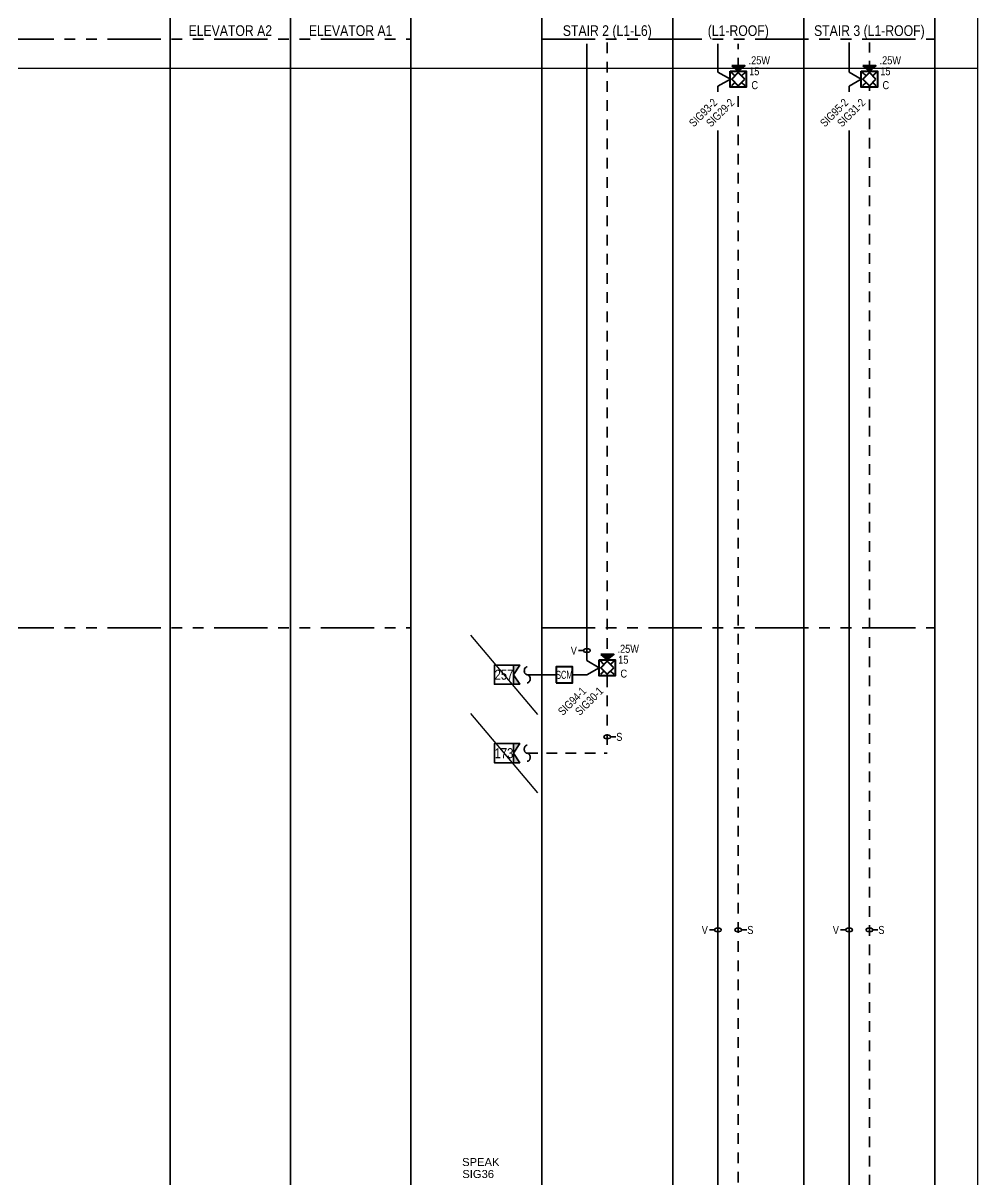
# Model space of a CAD drawing. Header units: inches. Extents: x 84 to 207, y -12 to 77.
# Drawn here: x 143.03 to 154.21, y 10.21 to 23.76 of the extents above; entities that cross this region are included whole.
import ezdxf
from ezdxf.enums import TextEntityAlignment as Align

# ---------------------------------------------------------------- set-up
doc = ezdxf.new("R2010")
doc.units = ezdxf.units.IN
doc.header["$MEASUREMENT"] = 0
doc.set_wipeout_variables(frame=1)
doc.linetypes.add('HIDDEN2', pattern=[0.1875, 0.125, -0.0625])
doc.linetypes.add('PHANTOM2', pattern=[1.25, 0.625, -0.125, 0.125, -0.125, 0.125, -0.125])
for name, color, linetype, lineweight in [('F-ALRM-DTCT', 23, 'Continuous', 40), ('F-ALRM-INDC', 83, 'Continuous', 40), ('F-ALRM-WIRE', 6, 'Continuous', 35), ('F-ALRM-WIRE-DTCT', 151, 'Continuous', 35), ('F-ALRM-WIRE-INDC', 3, 'Continuous', 35), ('F-ALRM-WIRE-PHON', 212, 'Continuous', 35), ('F-ALRM-WIRE-SPKR', 221, 'HIDDEN2', 35), ('F-ANNO-DTCT', 151, 'Continuous', 25), ('F-ANNO-DTCT-ADDR', 143, 'Continuous', 25), ('F-ANNO-DTCT-DESC', 150, 'Continuous', 25), ('F-ANNO-DTCT-NOTE', 140, 'Continuous', 25), ('F-ANNO-INDC', 3, 'Continuous', 25), ('F-ANNO-INDC-ADDR', 91, 'Continuous', 25), ('F-ANNO-INDC-CAND', 120, 'Continuous', 25), ('F-ANNO-INDC-DESC', 111, 'Continuous', 25), ('F-ANNO-INDC-NOTE', 110, 'Continuous', 25), ('F-ANNO-KEYN', 7, 'Continuous', 25), ('F-ANNO-SPKR-ADDR', 210, 'Continuous', 25), ('F-ANNO-SPKR-WATT', 220, 'Continuous', 25), ('F-ANNO-WIPE', 7, 'Continuous', 0)]:
    doc.layers.add(name, color=color, linetype=linetype, lineweight=lineweight)
doc.styles.add('Annotative', font='arial.ttf')
doc.styles.add('Body', font='', dxfattribs={"height": 0.09375})
doc.styles.add('MtXpl_Arial_Narrow', font='arial.ttf')
doc.styles.get("Standard").update_dxf_attribs({"font": 'arial.ttf'})
doc.styles.get('Body').set_extended_font_data('Arial Narrow')

# ---------------------------------------------------------------- blocks, each defined once
blk = doc.blocks.new('*U128')
at = {"layer": 'F-ANNO-INDC-ADDR', "style": 'Body', "flags": 8}
blk.add_attdef('NACTAG', text='', height=0.0938, rotation=45, dxfattribs=at).set_placement((-0.304, -0.218), align=Align.TOP_RIGHT)
at = {"layer": 'F-ANNO-INDC-DESC', "lineweight": 30, "flags": 51}
blk.add_attdef('DESCRIPTION', text='', height=0.0938, rotation=45, dxfattribs=at).set_placement((0.201, -0.218), align=Align.TOP_RIGHT)
at = {"layer": 'F-ANNO-INDC-NOTE', "lineweight": 30, "flags": 104}
blk.add_attdef('NOTES', text='', height=0.0938, dxfattribs=at).set_placement((-0.193, -0.069), align=Align.MIDDLE_RIGHT)
at = {"layer": 'F-ANNO-SPKR-ADDR', "style": 'Body', "flags": 8}
blk.add_attdef('SPEAKTAG', text='', height=0.0938, rotation=45, dxfattribs=at).set_placement((-0.103, -0.218), align=Align.TOP_RIGHT)
at = {"linetype": 'ByBlock', "ltscale": 0.5}
blk.add_wipeout([(-0.094, 0.094), (0.094, 0.094), (0.094, -0.094), (-0.094, -0.094)], dxfattribs=at).dxf.layer = 'F-ANNO-WIPE'
at = {"color": 0, "linetype": 'ByBlock', "lineweight": -2, "ltscale": 0.5}
for p, q in [((-0.039, -0.039), (-0.079, -0.079)), ((0.079, -0.079), (0.039, -0.039))]:
    blk.add_line(p, q, dxfattribs=at)
at = {"color": 0, "linetype": 'ByBlock', "lineweight": -2, "style": 'Body', "flags": 9}
blk.add_attdef('WIRE', (-0.001, 0), '', height=0.00938, dxfattribs=at)
for tag, p in [('CONNFROM_SPEAK', (0, -0.134)), ('CONNFROM_NAC', (0, -0.121)), ('ELEVATION', (0, -0.108)), ('PID', (0, -0.096)), ('WIREDROP', (0, -0.145))]:
    blk.add_attdef(tag, text='', height=0.00938, dxfattribs=at).set_placement(p, align=Align.MIDDLE_CENTER)
at = {"layer": 'F-ANNO-INDC', "style": 'Body', "flags": 8}
blk.add_attdef('CEIL', text='', height=0.0938, dxfattribs=at).set_placement((0.193, -0.069), align=Align.MIDDLE_CENTER)
at = {"layer": 'F-ANNO-INDC-NOTE', "style": 'Body'}
blk.add_attdef('NOTE', text='', height=0.0938, dxfattribs=at).set_placement((-0.193, -0.069), align=Align.MIDDLE_CENTER)
at = {"linetype": 'ByBlock'}
blk.add_wipeout([(-0.075, 0.156), (0, 0.094), (0.075, 0.156)], dxfattribs=at).dxf.layer = 'F-ANNO-WIPE'
h = blk.add_hatch(color=0)
h.dxf.hatch_style = 1
h.paths.add_polyline_path([(0.075, 0.156), (-0.075, 0.156), (0, 0.094)])
at = {"color": 0, "linetype": 'ByBlock', "lineweight": -2, "ltscale": 0.5}
for p, q in [((-0.039, 0.039), (-0.079, 0.079)), ((0.079, 0.079), (0.039, 0.039))]:
    blk.add_line(p, q, dxfattribs=at)
at = {"color": 0, "linetype": 'ByBlock', "lineweight": -2}
blk.add_lwpolyline([(-0.075, 0.156), (0, 0.094), (0.075, 0.156)], close=True, dxfattribs=at)
at = {"color": 0, "linetype": 'ByBlock', "lineweight": -2, "ltscale": 0.5}
for points in [[(-0.094, 0.094), (0.094, 0.094), (0.094, -0.094), (-0.094, -0.094)], [(0.077, 0), (0, 0.077), (-0.077, 0), (0, -0.077)]]:
    blk.add_lwpolyline(points, close=True, dxfattribs=at)
at = {"layer": 'F-ANNO-INDC', "style": 'Body', "flags": 8}
for tag, p in [('WG', (-0.193, 0.229)), ('WP', (0.193, 0.229))]:
    blk.add_attdef(tag, text='', height=0.0938, dxfattribs=at).set_placement(p, align=Align.MIDDLE_CENTER)
at = {"layer": 'F-ANNO-INDC-CAND', "style": 'Body', "flags": 8}
blk.add_attdef('CD', text='', height=0.0938, dxfattribs=at).set_placement((0.187, 0.093), align=Align.MIDDLE_CENTER)
at = {"layer": 'F-ANNO-SPKR-WATT', "linetype": 'Continuous', "style": 'Body', "flags": 8}
blk.add_attdef('WATT', text='', height=0.0938, dxfattribs=at).set_placement((0.246, 0.221), align=Align.MIDDLE_CENTER)
blk = doc.blocks.new('*U131')
at = {"layer": 'F-ANNO-INDC-ADDR', "style": 'Body', "flags": 8}
blk.add_attdef('NACTAG', text='', height=0.0938, rotation=45, dxfattribs=at).set_placement((-0.304, -0.218), align=Align.TOP_RIGHT)
at = {"layer": 'F-ANNO-INDC-DESC', "lineweight": 30, "flags": 51}
blk.add_attdef('DESCRIPTION', text='', height=0.0938, rotation=45, dxfattribs=at).set_placement((0.201, -0.218), align=Align.TOP_RIGHT)
at = {"layer": 'F-ANNO-INDC-NOTE', "lineweight": 30, "flags": 104}
blk.add_attdef('NOTES', text='', height=0.0938, dxfattribs=at).set_placement((-0.193, -0.069), align=Align.MIDDLE_RIGHT)
at = {"layer": 'F-ANNO-SPKR-ADDR', "style": 'Body', "flags": 8}
blk.add_attdef('SPEAKTAG', text='', height=0.0938, rotation=45, dxfattribs=at).set_placement((-0.103, -0.218), align=Align.TOP_RIGHT)
at = {"linetype": 'ByBlock', "ltscale": 0.5}
blk.add_wipeout([(-0.094, 0.094), (0.094, 0.094), (0.094, -0.094), (-0.094, -0.094)], dxfattribs=at).dxf.layer = 'F-ANNO-WIPE'
at = {"color": 0, "linetype": 'ByBlock', "lineweight": -2, "ltscale": 0.5}
for p, q in [((-0.039, -0.039), (-0.079, -0.079)), ((0.079, -0.079), (0.039, -0.039))]:
    blk.add_line(p, q, dxfattribs=at)
at = {"color": 0, "linetype": 'ByBlock', "lineweight": -2, "style": 'Body', "flags": 9}
blk.add_attdef('WIRE', (-0.001, 0), '', height=0.00938, dxfattribs=at)
for tag, p in [('CONNFROM_SPEAK', (0, -0.134)), ('CONNFROM_NAC', (0, -0.121)), ('ELEVATION', (0, -0.108)), ('PID', (0, -0.096)), ('WIREDROP', (0, -0.145))]:
    blk.add_attdef(tag, text='', height=0.00938, dxfattribs=at).set_placement(p, align=Align.MIDDLE_CENTER)
at = {"layer": 'F-ANNO-INDC', "style": 'Body', "flags": 8}
blk.add_attdef('CEIL', text='', height=0.0938, dxfattribs=at).set_placement((0.193, -0.069), align=Align.MIDDLE_CENTER)
at = {"layer": 'F-ANNO-INDC-NOTE', "style": 'Body'}
blk.add_attdef('NOTE', text='', height=0.0938, dxfattribs=at).set_placement((-0.193, -0.069), align=Align.MIDDLE_CENTER)
at = {"linetype": 'ByBlock'}
blk.add_wipeout([(-0.075, 0.156), (0, 0.094), (0.075, 0.156)], dxfattribs=at).dxf.layer = 'F-ANNO-WIPE'
h = blk.add_hatch(color=0)
h.dxf.hatch_style = 1
h.paths.add_polyline_path([(0.075, 0.156), (-0.075, 0.156), (0, 0.094)])
at = {"color": 0, "linetype": 'ByBlock', "lineweight": -2, "ltscale": 0.5}
for p, q in [((-0.039, 0.039), (-0.079, 0.079)), ((0.079, 0.079), (0.039, 0.039))]:
    blk.add_line(p, q, dxfattribs=at)
at = {"color": 0, "linetype": 'ByBlock', "lineweight": -2}
blk.add_lwpolyline([(-0.075, 0.156), (0, 0.094), (0.075, 0.156)], close=True, dxfattribs=at)
at = {"color": 0, "linetype": 'ByBlock', "lineweight": -2, "ltscale": 0.5}
for points in [[(-0.094, 0.094), (0.094, 0.094), (0.094, -0.094), (-0.094, -0.094)], [(0.077, 0), (0, 0.077), (-0.077, 0), (0, -0.077)]]:
    blk.add_lwpolyline(points, close=True, dxfattribs=at)
at = {"layer": 'F-ANNO-INDC', "style": 'Body', "flags": 8}
for tag, p in [('WG', (-0.193, 0.229)), ('WP', (0.193, 0.229))]:
    blk.add_attdef(tag, text='', height=0.0938, dxfattribs=at).set_placement(p, align=Align.MIDDLE_CENTER)
at = {"layer": 'F-ANNO-INDC-CAND', "style": 'Body', "flags": 8}
blk.add_attdef('CD', text='', height=0.0938, dxfattribs=at).set_placement((0.187, 0.093), align=Align.MIDDLE_CENTER)
at = {"layer": 'F-ANNO-SPKR-WATT', "linetype": 'Continuous', "style": 'Body', "flags": 8}
blk.add_attdef('WATT', text='', height=0.0938, dxfattribs=at).set_placement((0.246, 0.221), align=Align.MIDDLE_CENTER)
blk = doc.blocks.new('*U85')
at = {"color": 0}
for centre, major_axis in [((-0.046875, 0), (-0.046875, 0)), ((0.046875, 0), (0.046875, 0))]:
    blk.add_ellipse(centre, major_axis=major_axis, ratio=0.740925497, start_param=0, end_param=3.141592654, dxfattribs=at)
blk = doc.blocks.new('*U70')
at = {"color": 0, "linetype": 'ByBlock', "lineweight": -2, "style": 'Body', "flags": 9}
blk.add_attdef('WIREDROP', (-0.037, -0.079), '', height=0.00937, dxfattribs=at)
at = {"layer": 'F-ANNO-DTCT-ADDR', "style": 'Body', "flags": 8}
blk.add_attdef('ADDRESS', text='', height=0.0938, dxfattribs=at).set_placement((0, -0.124), align=Align.TOP_RIGHT)
at = {"layer": 'F-ANNO-DTCT-DESC', "lineweight": 30, "flags": 104}
blk.add_attdef('DESCRIPTION', text='', height=0.0938, dxfattribs=at).set_placement((0.149, -0.124), align=Align.TOP_RIGHT)
at = {"linetype": 'ByBlock', "lineweight": -2, "ltscale": 0.5}
blk.add_wipeout([(-0.094, 0), (0.094, 0), (0.094, 0.188), (-0.094, 0.188)], dxfattribs=at).dxf.layer = 'F-ANNO-WIPE'
at = {"color": 0, "linetype": 'ByBlock', "lineweight": -2, "ltscale": 0.5}
blk.add_lwpolyline([(-0.094, 0), (0.094, 0), (0.094, 0.188), (-0.094, 0.188)], close=True, dxfattribs=at)
at = {"color": 0, "linetype": 'ByBlock', "lineweight": -2, "style": 'Body', "flags": 8}
blk.add_attdef('DEVICE_TYPE', text='', height=0.0938, dxfattribs=at).set_placement((0, 0.094), align=Align.MIDDLE)
at = {"color": 0, "linetype": 'ByBlock', "lineweight": -2, "style": 'Body'}
for tag, p, flags in [('WIRE', (0, 0.094), 11), ('RISER', (0, 0.094), 11), ('DEVTYPE', (-0.037, -0.039), 9), ('POINTTYPE', (-0.037, -0.052), 9), ('ELEVATION', (-0.037, -0.067), 9)]:
    blk.add_attdef(tag, p, '', height=0.00937, dxfattribs=dict(at, flags=flags))
at = {"layer": 'F-ANNO-DTCT', "lineweight": 25, "style": 'Body', "flags": 8}
blk.add_attdef('WP', text='', height=0.0938, dxfattribs=at).set_placement((0.189, 0.173), align=Align.MIDDLE)
blk.add_attdef('WG', text='', height=0.0938, dxfattribs=at).set_placement((-0.187, 0.048), align=Align.MIDDLE_CENTER)
at = {"layer": 'F-ANNO-DTCT-NOTE', "lineweight": 25, "flags": 104}
blk.add_attdef('NOTES', text='', height=0.0938, dxfattribs=at).set_placement((-0.151, 0.164), align=Align.TOP_RIGHT)
at = {"layer": 'F-ANNO-DTCT-NOTE', "lineweight": 25, "style": 'Body'}
blk.add_attdef('NOTE', text='', height=0.0938, dxfattribs=at).set_placement((-0.151, 0.164), align=Align.TOP_RIGHT)
blk = doc.blocks.new('TML-RIGHT')
at = {"layer": 'F-ALRM-WIRE'}
h = blk.add_hatch(color=256, dxfattribs=at)
h.dxf.hatch_style = 1
h.paths.add_polyline_path([(-0.072, 0.112), (0, 0.112), (-0.072, 0), (0, -0.112), (-0.072, -0.112)])
for points in [[(-0.072, -0.112), (-0.296, -0.112), (-0.296, 0.112), (-0.072, 0.112)], [(-0.072, 0.112), (0, 0.112), (-0.072, 0), (0, -0.112), (-0.072, -0.112)]]:
    blk.add_lwpolyline(points, close=True, dxfattribs=at)
at = {"style": 'Annotative'}
blk.add_attdef('#', text='', height=0.117, dxfattribs=at).set_placement((-0.184, 0), align=Align.MIDDLE_CENTER)
blk = doc.blocks.new('WireTagLoop')
at = {"color": 0, "linetype": 'ByBlock', "lineweight": -2}
blk.add_lwpolyline([(-0.5, 0.5, 0.999484), (-0.5, -0.5), (0.5, -0.5, 0.999484), (0.5, 0.5, 0.000258)], format="xyb", close=True, dxfattribs=at)
blk = doc.blocks.new('*U112')
at = {"color": 0}
for centre, major_axis in [((-0.046875, 0), (-0.046875, 0)), ((0.046875, 0), (0.046875, 0))]:
    blk.add_ellipse(centre, major_axis=major_axis, ratio=0.740925497, start_param=0, end_param=3.141592654, dxfattribs=at)

msp = doc.modelspace()

# ---------------------------------------------------------------- linework, layer by layer
at = {"layer": 'Defpoints', "color": 1}
for p, q in [((148.266, 16.593), (149.049, 15.663)), ((148.266, 15.674), (149.049, 14.744))]:
    msp.add_line(p, q, dxfattribs=at)
at = {"layer": 'F-ALRM-WIRE-DTCT', "color": 251, "true_color": 0x636466}
for p, q in [((146.156, 49.793), (146.156, -1.317)), ((147.565, 49.793), (147.565, -5.851)), ((150.634, 49.793), (150.634, -1.317)), ((152.169, 49.793), (152.169, -1.317)), ((153.703, 49.793), (153.703, -1.317)), ((149.1, 45.072), (149.1, -5.851))]:
    msp.add_line(p, q, dxfattribs=at)
at = {"layer": 'F-ALRM-WIRE-DTCT', "color": 251, "linetype": 'PHANTOM2', "true_color": 0x636466}
for p, q in [((119.012, 23.573), (147.565, 23.573)), ((149.1, 23.573), (153.703, 23.573)), ((119.012, 16.679), (147.565, 16.679)), ((149.1, 16.679), (153.703, 16.679))]:
    msp.add_line(p, q, dxfattribs=at)
at = {"layer": 'F-ALRM-WIRE-DTCT', "color": 251, "true_color": 0x636466}
msp.add_lwpolyline([(144.747, -1.317), (144.747, 49.793)], dxfattribs=at)
at = {"layer": 'F-ALRM-WIRE-INDC'}
for points in [[(151.124, 13.138), (151.064, 13.138)], [(152.659, 13.138), (152.598, 13.138)]]:
    msp.add_lwpolyline(points, dxfattribs=at)
at = {"layer": 'F-ALRM-WIRE-PHON'}
for points in [[(149.906, 15.4), (149.967, 15.4)], [(151.44, 13.138), (151.501, 13.138)], [(152.975, 13.138), (153.036, 13.138)]]:
    msp.add_lwpolyline(points, dxfattribs=at)
at = {"layer": 'F-ALRM-WIRE-SPKR'}
for p, q in [((151.401, 8.381), (151.401, 23.517)), ((152.936, 6.543), (152.936, 23.533)), ((148.929, 15.208), (149.867, 15.208))]:
    msp.add_line(p, q, dxfattribs=at)
msp.add_lwpolyline([(149.867, 23.533), (149.867, 15.208)], dxfattribs=at)

# ---------------------------------------------------------------- block references
at = {"layer": 'F-ALRM-WIRE-INDC', "rotation": 90}
msp.add_blockref('*U85', (148.929, 16.127), dxfattribs=at)
at = {"layer": 'F-ALRM-WIRE-INDC', "xscale": 0.039, "yscale": 0.039, "zscale": 0.039}
for p in [(151.163, 13.138), (152.698, 13.138)]:
    msp.add_blockref('WireTagLoop', p, dxfattribs=at)
at = {"layer": 'F-ALRM-WIRE-PHON', "xscale": 0.039, "yscale": 0.039, "zscale": 0.039, "rotation": 180}
for p in [(149.867, 15.4), (151.401, 13.138), (152.936, 13.138)]:
    msp.add_blockref('WireTagLoop', p, dxfattribs=at)
at = {"layer": 'F-ALRM-WIRE-SPKR', "rotation": 90}
msp.add_blockref('*U112', (148.929, 15.208), dxfattribs=at)
at = {"layer": 'F-ANNO-KEYN'}
ref = msp.add_blockref('TML-RIGHT', (148.841, 16.128), dxfattribs=at)
ref.add_attrib('#', '257', dxfattribs={"layer": '0', "height": 0.1172, "style": 'Annotative', "width": 0.8}).set_placement((148.657, 16.128), align=Align.MIDDLE_CENTER)
ref = msp.add_blockref('TML-RIGHT', (148.841, 15.209), dxfattribs=at)
ref.add_attrib('#', '173', dxfattribs={"layer": '0', "height": 0.1172, "style": 'Annotative', "width": 0.8}).set_placement((148.657, 15.209), align=Align.MIDDLE_CENTER)

# ---------------------------------------------------------------- texts
at = {"style": 'Body'}
for s, height, p in [('ELEVATOR A2', 0.12493, (145.452, 23.611)), ('ELEVATOR A1', 0.12493, (146.861, 23.611)), ('STAIR 2 (L1-L6)', 0.12493, (149.867, 23.611)), ('(L1-ROOF)', 0.1249, (151.401, 23.611)), ('STAIR 3 (L1-ROOF)', 0.12493, (152.936, 23.611))]:
    msp.add_text(s, height=height, dxfattribs=at).set_placement(p, align=Align.CENTER)
at = {"layer": 'F-ALRM-INDC', "style": 'MtXpl_Arial_Narrow'}
for s, p in [('SPEAK', (148.167, 10.372)), ('SIG36', (148.169, 10.232))]:
    msp.add_text(s, height=0.0938, dxfattribs=at).set_placement(p)
at = {"layer": 'F-ALRM-WIRE-INDC', "style": 'Body'}
for p in [(150.973, 13.138), (152.508, 13.138)]:
    msp.add_text('V', height=0.0938, dxfattribs=at).set_placement(p, align=Align.MIDDLE_LEFT)
at = {"layer": 'F-ALRM-WIRE-PHON', "style": 'Body'}
for p in [(149.972, 15.4), (151.506, 13.138), (153.041, 13.138)]:
    msp.add_text('S', height=0.0938, dxfattribs=at).set_placement(p, align=Align.MIDDLE_LEFT)

# ---------------------------------------------------------------- next in the draw order: block references
at = {"layer": 'F-ALRM-INDC'}
ref = msp.add_blockref('*U128', (151.401, 23.105), dxfattribs=at)
ref.add_attrib('CEIL', 'C', dxfattribs={"layer": 'F-ANNO-INDC', "height": 0.0938, "style": 'Body'}).set_placement((151.594, 23.035), align=Align.MIDDLE_CENTER)
ref.add_attrib('NACTAG', 'SIG93-2', dxfattribs={"layer": 'F-ANNO-INDC-ADDR', "height": 0.0938, "rotation": 45, "style": 'Body'}).set_placement((151.097, 22.887), align=Align.TOP_RIGHT)
ref.add_attrib('CD', '15', dxfattribs={"layer": 'F-ANNO-INDC-CAND', "height": 0.0938, "style": 'Body'}).set_placement((151.588, 23.198), align=Align.MIDDLE_CENTER)
ref.add_attrib('SPEAKTAG', 'SIG29-2', dxfattribs={"layer": 'F-ANNO-SPKR-ADDR', "height": 0.0938, "rotation": 45, "style": 'Body'}).set_placement((151.298, 22.887), align=Align.TOP_RIGHT)
ref.add_attrib('WATT', '.25W', dxfattribs={"layer": 'F-ANNO-SPKR-WATT', "linetype": 'Continuous', "height": 0.0938, "style": 'Body'}).set_placement((151.647, 23.326), align=Align.MIDDLE_CENTER)
ref = msp.add_blockref('*U131', (152.936, 23.105), dxfattribs=at)
ref.add_attrib('CEIL', 'C', dxfattribs={"layer": 'F-ANNO-INDC', "height": 0.0938, "style": 'Body'}).set_placement((153.129, 23.035), align=Align.MIDDLE_CENTER)
ref.add_attrib('NACTAG', 'SIG95-2', dxfattribs={"layer": 'F-ANNO-INDC-ADDR', "height": 0.0938, "rotation": 45, "style": 'Body'}).set_placement((152.632, 22.887), align=Align.TOP_RIGHT)
ref.add_attrib('CD', '15', dxfattribs={"layer": 'F-ANNO-INDC-CAND', "height": 0.0938, "style": 'Body'}).set_placement((153.123, 23.198), align=Align.MIDDLE_CENTER)
ref.add_attrib('SPEAKTAG', 'SIG31-2', dxfattribs={"layer": 'F-ANNO-SPKR-ADDR', "height": 0.0938, "rotation": 45, "style": 'Body'}).set_placement((152.832, 22.887), align=Align.TOP_RIGHT)
ref.add_attrib('WATT', '.25W', dxfattribs={"layer": 'F-ANNO-SPKR-WATT', "linetype": 'Continuous', "height": 0.0938, "style": 'Body'}).set_placement((153.181, 23.326), align=Align.MIDDLE_CENTER)
ref = msp.add_blockref('*U128', (149.867, 16.21), dxfattribs=at)
ref.add_attrib('CEIL', 'C', dxfattribs={"layer": 'F-ANNO-INDC', "height": 0.0938, "style": 'Body'}).set_placement((150.06, 16.141), align=Align.MIDDLE_CENTER)
ref.add_attrib('NACTAG', 'SIG94-1', dxfattribs={"layer": 'F-ANNO-INDC-ADDR', "height": 0.0938, "rotation": 45, "style": 'Body'}).set_placement((149.563, 15.993), align=Align.TOP_RIGHT)
ref.add_attrib('CD', '15', dxfattribs={"layer": 'F-ANNO-INDC-CAND', "height": 0.0938, "style": 'Body'}).set_placement((150.054, 16.304), align=Align.MIDDLE_CENTER)
ref.add_attrib('SPEAKTAG', 'SIG30-1', dxfattribs={"layer": 'F-ANNO-SPKR-ADDR', "height": 0.0938, "rotation": 45, "style": 'Body'}).set_placement((149.763, 15.993), align=Align.TOP_RIGHT)
ref.add_attrib('WATT', '.25W', dxfattribs={"layer": 'F-ANNO-SPKR-WATT', "linetype": 'Continuous', "height": 0.0938, "style": 'Body'}).set_placement((150.112, 16.432), align=Align.MIDDLE_CENTER)

# ---------------------------------------------------------------- next in the draw order: linework, layer by layer
at = {"layer": 'Defpoints', "color": 3}
msp.add_lwpolyline([(118.508, 23.233), (154.207, 23.233), (154.207, 50.474), (118.508, 50.474)], close=True, dxfattribs=at)
at = {"layer": 'F-ALRM-WIRE-INDC'}
msp.add_line((148.929, 16.127), (149.629, 16.127), dxfattribs=at)
for points in [[(149.629, 16.294), (149.629, 23.517)], [(151.163, 23.188), (151.163, 23.517)], [(152.698, 23.188), (152.698, 23.533)], [(151.308, 23.105), (151.163, 23.188)], [(152.842, 23.105), (152.698, 23.188)], [(151.308, 23.105), (151.163, 23.021)], [(152.842, 23.105), (152.698, 23.021)], [(151.163, 22.955), (151.163, 23.021)], [(152.698, 22.955), (152.698, 23.021)], [(151.163, 9.467), (151.163, 22.502)], [(152.698, 9.467), (152.698, 22.502)], [(149.59, 16.411), (149.529, 16.411)], [(149.773, 16.21), (149.629, 16.294)], [(149.773, 16.21), (149.629, 16.127)]]:
    msp.add_lwpolyline(points, dxfattribs=at)

# ---------------------------------------------------------------- next in the draw order: block references
at = {"layer": 'F-ALRM-WIRE-INDC', "xscale": 0.039, "yscale": 0.039, "zscale": 0.039}
msp.add_blockref('WireTagLoop', (149.629, 16.411), dxfattribs=at)

# ---------------------------------------------------------------- next in the draw order: texts
at = {"layer": 'F-ALRM-WIRE-INDC', "style": 'Body'}
msp.add_text('V', height=0.0938, dxfattribs=at).set_placement((149.439, 16.411), align=Align.MIDDLE_LEFT)

# ---------------------------------------------------------------- next in the draw order: block references
at = {"layer": 'F-ALRM-DTCT'}
ref = msp.add_blockref('*U70', (149.364, 16.033), dxfattribs=at)
ref.add_attrib('DEVICE_TYPE', 'SCM', dxfattribs={"layer": '0', "color": 0, "linetype": 'ByBlock', "lineweight": -2, "height": 0.0938, "style": 'Body', "width": 0.75}).set_placement((149.364, 16.127), align=Align.MIDDLE)

# ---------------------------------------------------------------- next in the draw order: linework, layer by layer
at = {"layer": 'Defpoints', "color": 1}
msp.add_lwpolyline([(118.508, -6.191), (154.207, -6.191), (154.207, 23.914), (118.508, 23.914)], close=True, dxfattribs=at)

doc.saveas('drawing.dxf')
